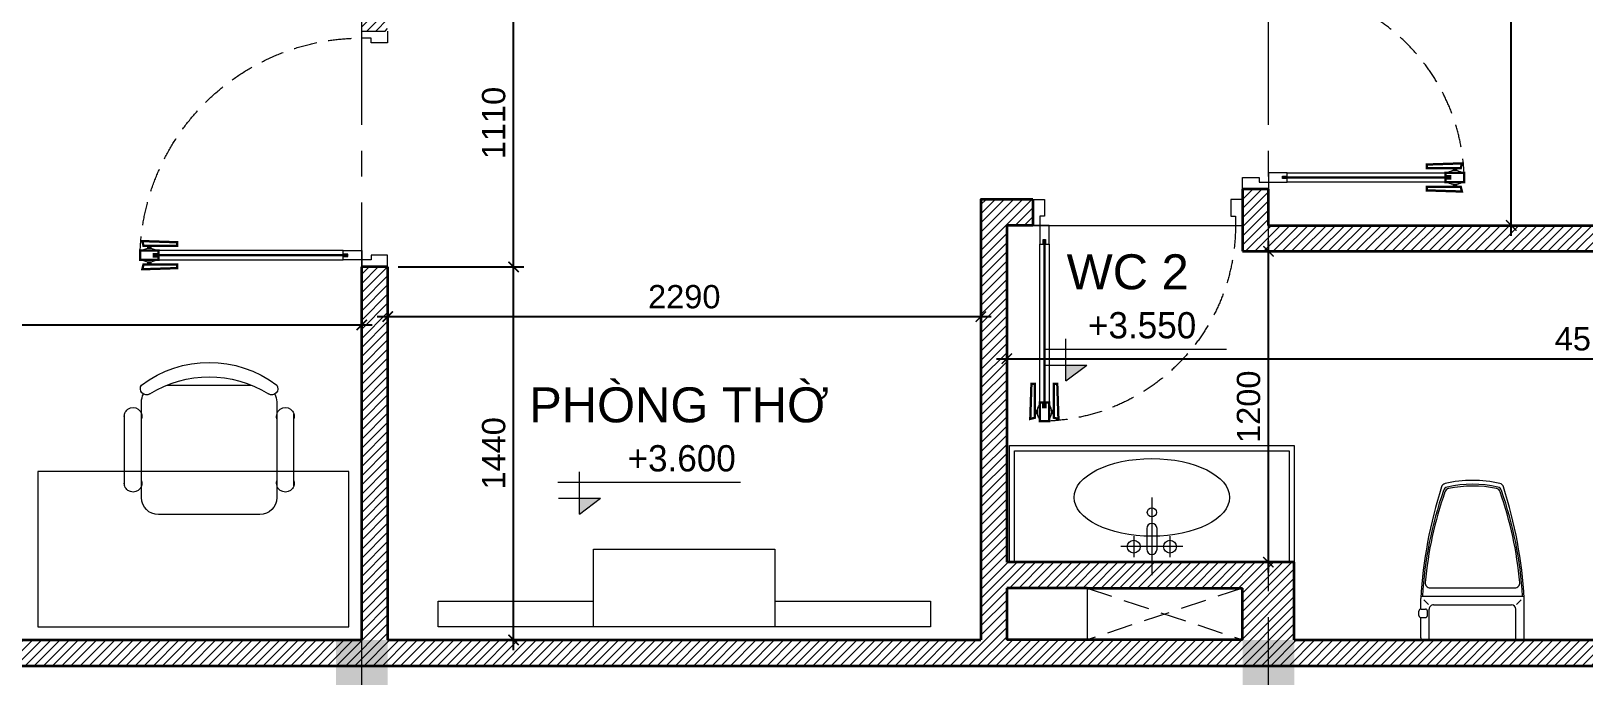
# Model space of a CAD drawing. Header units: inches. Extents: x 1198002 to 1275033, y 93432 to 197262.
# Drawn here: x 1251824 to 1257819, y 142065 to 144554 of the extents above; entities that cross this region are included whole.
import ezdxf

# ---------------------------------------------------------------- set-up
doc = ezdxf.new("R2010")
doc.units = ezdxf.units.IN
doc.header["$LTSCALE"] = 100
doc.header["$MEASUREMENT"] = 0
doc.header["$PDMODE"] = 35
doc.linetypes.add('CENTERX2', pattern=[4, 2.5, -0.5, 0.5, -0.5])
doc.linetypes.add('DASHEDX2', pattern=[1.5, 1, -0.5])
for name, color, linetype, lineweight in [('1', 1, 'Continuous', 18), ('183', 183, 'Continuous', 5), ('4', 4, 'Continuous', 35), ('8', 252, 'Continuous', 5), ('8CUA', 8, 'Continuous', 5), ('9GRID', 251, 'CENTERX2', 5), ('9HIDDEN', 251, 'DASHEDX2', 5), ('DIM', 135, 'Continuous', 9), ('TEXT', 7, 'Continuous', 18)]:
    doc.layers.add(name, color=color, linetype=linetype, lineweight=lineweight)
doc.layers.add('13COLUMB', color=13, linetype='Continuous')
doc.styles.add('CVN', font='VHELVEN.TTF')
doc.styles.add('OBAYASHI', font='ARIALN.TTF')
doc.styles.add('VSIMPLEX', font='VTIMESN.TTF')
doc.dimstyles.new('D100', dxfattribs={"dimscale": 100, "dimtxt": 1.8, "dimasz": 0.8, "dimexe": 0.8, "dimexo": 0.8, "dimgap": 0.6, "dimtad": 1, "dimdec": 0, "dimrnd": 5, "dimzin": 12, "dimdsep": 46, "dimtxsty": 'CVN', "dimblk1": 'ARCHTICK', "dimblk2": 'ARCHTICK', "dimsah": 1, "dimcen": 0.8, "dimdle": 0.8, "dimclrd": 256, "dimclre": 256, "dimclrt": 7, "dimadec": 0, "dimazin": 3, "dimtfac": 1, "dimtdec": 0, "dimtix": 1, "dimtmove": 2, "dimatfit": 3, "dimldrblk": 'ARCHTICK', "dimfxl": 1, "dimtolj": 1, "dimarcsym": 0})
doc.dimstyles.new('D70', dxfattribs={"dimscale": 50, "dimtxt": 1.8, "dimasz": 0.8, "dimexe": 0.8, "dimexo": 0.8, "dimgap": 0.6, "dimtad": 1, "dimdec": 0, "dimrnd": 5, "dimzin": 12, "dimdsep": 46, "dimtxsty": 'CVN', "dimblk1": 'ARCHTICK', "dimblk2": 'ARCHTICK', "dimsah": 1, "dimcen": 0.8, "dimdle": 0.8, "dimclrd": 256, "dimclre": 256, "dimclrt": 7, "dimadec": 0, "dimazin": 3, "dimtfac": 1, "dimtdec": 0, "dimtix": 1, "dimtmove": 2, "dimatfit": 3, "dimldrblk": 'ARCHTICK', "dimfxl": 1, "dimtolj": 1, "dimarcsym": 0})

# ---------------------------------------------------------------- blocks, each defined once
blk = doc.blocks.new('*U176')
for points in [[(30, 0), (0, 0), (0, 111.1), (50, 111.1), (50, 40), (30, 40)], [(981.1, 0), (1011.1, 0), (1011.1, 111.1), (961.1, 111.1), (961.1, 40), (981.1, 40)]]:
    blk.add_lwpolyline(points, close=True)
blk.add_lwpolyline([(55, -80), (70, -80), (70, 0), (30, 0), (30, -80), (45, -80), (45, -60), (55, -60), (55, -80)])
at = {"layer": '8CUA'}
for p, q in [((30, -871.1), (30, -80)), ((70, -80), (70, -871.1))]:
    blk.add_line(p, q, dxfattribs=at)
at = {"layer": '8CUA', "const_width": 10}
for points in [[(50, -891.1), (50, -60)], [(20.3, -906.1), (9.6, -906.1), (9.6, -916.1), (20.3, -916.1)], [(55, -871.1), (70, -871.1), (70, -951.1), (30, -951.1), (30, -871.1), (45, -871.1), (45, -891.1), (55, -891.1), (55, -871.1)], [(79.7, -906.1), (90.4, -906.1), (90.4, -916.1), (79.7, -916.1)]]:
    blk.add_lwpolyline(points, dxfattribs=at)
for points in [[(-10.4, -941.1), (9.6, -936.1), (9.6, -791.1), (-5.4, -791.1)], [(110.4, -941.1), (90.4, -936.1), (90.4, -791.1), (105.4, -791.1)]]:
    blk.add_lwpolyline(points, close=True, dxfattribs=at)
at = {"layer": '8CUA'}
for centre, start, end in [((70, -911.1), 143.1301, 216.8699), ((30, -911.1), 323.1301, 36.8699)]:
    blk.add_arc(centre, 50, start, end, dxfattribs=at)
at = {"layer": '9HIDDEN', "lineweight": 5}
blk.add_arc((30, 0), 951.1, 270, 0, dxfattribs=at)
blk = doc.blocks.new('*U177')
for points in [[(30, 0), (0, 0), (0, 111.1), (50, 111.1), (50, 40), (30, 40)], [(870, 0), (900, 0), (900, 111.1), (850, 111.1), (850, 40), (870, 40)]]:
    blk.add_lwpolyline(points, close=True)
blk.add_lwpolyline([(55, -80), (70, -80), (70, 0), (30, 0), (30, -80), (45, -80), (45, -60), (55, -60), (55, -80)])
at = {"layer": '8CUA'}
for p, q in [((30, -760), (30, -80)), ((70, -80), (70, -760))]:
    blk.add_line(p, q, dxfattribs=at)
at = {"layer": '8CUA', "const_width": 10}
for points in [[(50, -780), (50, -60)], [(20.3, -795), (9.6, -795), (9.6, -805), (20.3, -805)], [(55, -760), (70, -760), (70, -840), (30, -840), (30, -760), (45, -760), (45, -780), (55, -780), (55, -760)], [(79.7, -795), (90.4, -795), (90.4, -805), (79.7, -805)]]:
    blk.add_lwpolyline(points, dxfattribs=at)
for points in [[(-10.4, -830), (9.6, -825), (9.6, -680), (-5.4, -680)], [(110.4, -830), (90.4, -825), (90.4, -680), (105.4, -680)]]:
    blk.add_lwpolyline(points, close=True, dxfattribs=at)
at = {"layer": '8CUA'}
for centre, start, end in [((70, -800), 143.1301, 216.8699), ((30, -800), 323.1301, 36.8699)]:
    blk.add_arc(centre, 50, start, end, dxfattribs=at)
at = {"layer": '9HIDDEN', "lineweight": 5}
blk.add_arc((30, 0), 840, 270, 0, dxfattribs=at)
blk = doc.blocks.new('SITWC')
at = {"linetype": 'Continuous'}
for p, q in [((227.5, 0), (-227.5, 0)), ((-198.5, 0), (-198.5, -141)), ((198.5, 0), (198.5, -141)), ((-237.5, -10), (-237.5, -190)), ((237.5, -10), (237.5, -102.5)), ((206.5, -111.5), (206.5, -132.5)), ((236.5, -102.5), (215.5, -102.5)), ((236.5, -141.5), (215.5, -141.5)), ((237.5, -141.5), (237.5, -190)), ((245.5, -111.5), (245.5, -132.5)), ((227.5, -200), (-227.5, -200)), ((-202, -163), (-223.3, -184.3)), ((178.5, -161), (-178.5, -161)), ((202, -163), (223.3, -184.3)), ((194.4, -239), (-194.4, -239))]:
    blk.add_line(p, q, dxfattribs=at)
for centre, radius, start, end in [((-227.5, -10), 10, 90, 180), ((227.5, -10), 10, 0, 90), ((-178.5, -141), 20, 180, 270), ((178.5, -141), 20, 270, 0), ((215.5, -111.5), 9, 90, 180), ((215.5, -132.5), 9, 180, 270), ((236.5, -111.5), 9, 0, 90), ((236.5, -132.5), 9, 270, 0), ((-227.5, -190), 10, 180, 270), ((1883.4, -60.3), 2124.8, 183.50064, 197.55948), ((1531.1, -102.9), 1762.8, 183.15434, 199.29944), ((-1531.1, -102.9), 1762.8, 340.70056, 356.84566), ((-1883.3, -60.3), 2124.7, 342.44358, 356.49928), ((227.5, -190), 10, 270, 0), ((-194.4, -261.5), 22.5, 90, 184.62462), ((1485.5, -110.2), 1709.2, 185.14071, 199.43555), ((-1485.2, -110.2), 1708.9, 340.57233, 354.85901), ((194.4, -261.5), 22.5, 355.37538, 90), ((-120.8, -695.1), 22.5, 196.12732, 256.96222), ((-111.2, -678.7), 22.5, 197.65536, 257.50587), ((-104.9, -672.1), 22.5, 197.53604, 258.26265), ((0, -177), 536.4, 257.50587, 282.49413), ((-0.7, -170.6), 534.7, 258.26265, 281.89951), ((104.9, -671.8), 22.5, 281.89951, 342.47235), ((111.2, -678.7), 22.5, 282.49413, 342.34464), ((120.9, -694.9), 22.5, 283.10059, 343.87585), ((-0.3, -174.4), 556.9, 256.96222, 283.10059)]:
    blk.add_arc(centre, radius, start, end, dxfattribs=at)
blk = doc.blocks.new('ghe02')
for p, q in [((161.7, 500), (-161.7, 500)), ((-260.9, 434.8), (-260.9, 65.2)), ((260.9, 65.2), (260.9, 434.8)), ((-327, 111.4), (-327, 388.6)), ((326.1, 111.4), (326.1, 388.6)), ((-195.7, 0), (195.7, 0))]:
    blk.add_line(p, q)
for centre, radius, start, end in [((0, 152.2), 434.8, 53.1301, 126.8699), ((-241.7, 485.8), 23.8, 143.30994, 302.02741), ((0, 104.9), 427, 57.57575, 122.42425), ((241.7, 485.8), 23.8, 237.97259, 36.69006), ((-195.7, 434.8), 65.2, 152.41556, 180), ((195.7, 434.8), 65.2, 0, 27.58444), ((-294.4, 379.1), 34, 343.7398, 196.2602), ((293.5, 379.1), 34, 343.7398, 196.2602), ((-294.4, 120.9), 34, 163.7398, 16.2602), ((293.5, 120.9), 34, 163.7398, 16.2602), ((-195.7, 65.2), 65.2, 180, 270), ((195.7, 65.2), 65.2, 270, 0)]:
    blk.add_arc(centre, radius, start, end)
blk = doc.blocks.new('*U188')
for points in [[(-870, 0), (-900, 0), (-900, 111.1), (-850, 111.1), (-850, 40), (-870, 40)], [(-30, 0), (0, 0), (0, 111.1), (-50, 111.1), (-50, 40), (-30, 40)]]:
    blk.add_lwpolyline(points, close=True)
blk.add_lwpolyline([(-55, -80), (-70, -80), (-70, 0), (-30, 0), (-30, -80), (-45, -80), (-45, -60), (-55, -60), (-55, -80)])
at = {"layer": '8CUA'}
for p, q in [((-70, -80), (-70, -760)), ((-30, -760), (-30, -80))]:
    blk.add_line(p, q, dxfattribs=at)
at = {"layer": '8CUA', "const_width": 10}
for points in [[(-50, -780), (-50, -60)], [(-79.7, -795), (-90.4, -795), (-90.4, -805), (-79.7, -805)], [(-55, -760), (-70, -760), (-70, -840), (-30, -840), (-30, -760), (-45, -760), (-45, -780), (-55, -780), (-55, -760)], [(-20.3, -795), (-9.6, -795), (-9.6, -805), (-20.3, -805)]]:
    blk.add_lwpolyline(points, dxfattribs=at)
for points in [[(-110.4, -830), (-90.4, -825), (-90.4, -680), (-105.4, -680)], [(10.4, -830), (-9.6, -825), (-9.6, -680), (5.4, -680)]]:
    blk.add_lwpolyline(points, close=True, dxfattribs=at)
at = {"layer": '8CUA'}
for centre, start, end in [((-30, -800), 143.1301, 216.8699), ((-70, -800), 323.1301, 36.8699)]:
    blk.add_arc(centre, 50, start, end, dxfattribs=at)
at = {"layer": '9HIDDEN', "lineweight": 5}
blk.add_arc((-30, 0), 840, 180, 270, dxfattribs=at)
blk = doc.blocks.new('ttucx')
at = {"layer": '9GRID', "ltscale": 2}
for p, q in [((1253101, 157774.6), (1253101, 167806.9)), ((1256601, 157774.6), (1256601, 167806.9))]:
    blk.add_line(p, q, dxfattribs=at)
blk.add_lwpolyline([(1243179, 160486.5), (1264296.3, 160486.5)], dxfattribs=at)
blk = doc.blocks.new('cos')
for p, q in [((1527, 300), (-205, 300)), ((0, 0), (0, 400)), ((-200, 150), (200, 150)), ((0, 0), (200, 150))]:
    blk.add_line(p, q)
blk.add_solid([(0, 150), (0, 0), (200, 150)])
at = {"color": 3, "style": 'VSIMPLEX', "text_generation_flag": 6}
blk.add_attdef('COS-VER', (93, 405), '', height=250, rotation=180, dxfattribs=at)
blk = doc.blocks.new('_ARCHTICK')
at = {"color": 0, "linetype": 'ByBlock', "const_width": 0.15}
blk.add_lwpolyline([(-0.5, -0.5), (0.5, 0.5)], dxfattribs=at)
blk = doc.blocks.new('*D252')
at = {"layer": 'Defpoints', "color": 0, "transparency": 16777216}
for p in [(1249101, 142877), (1253101, 141797), (1253101, 140958.5)]:
    blk.add_point(p, dxfattribs=at)
at = {"layer": 'DIM', "lineweight": -2, "transparency": 16777216}
for p, q in [((1249101, 142797), (1249101, 140878.5)), ((1253101, 141717), (1253101, 140878.5)), ((1249021, 140958.5), (1253181, 140958.5))]:
    blk.add_line(p, q, dxfattribs=at)
at = {"layer": 'DIM', "lineweight": -2, "transparency": 16777216, "xscale": 80, "yscale": 80, "zscale": 80, "rotation": 180}
blk.add_blockref('_ARCHTICK', (1249101, 140958.5), dxfattribs=at)
at = {"layer": 'DIM', "lineweight": -2, "transparency": 16777216, "xscale": 80, "yscale": 80, "zscale": 80}
blk.add_blockref('_ARCHTICK', (1253101, 140958.5), dxfattribs=at)
at = {"layer": 'DIM', "color": 7, "transparency": 16777216, "insert": (1251101, 141111), "char_height": 180, "attachment_point": 5, "style": 'CVN'}
blk.add_mtext('\\A1;4000', dxfattribs=at)
blk = doc.blocks.new('*D296')
at = {"layer": 'Defpoints', "color": 0, "transparency": 16777216}
for p in [(1253101, 143419.5), (1249201, 143069), (1253101, 143069)]:
    blk.add_point(p, dxfattribs=at)
at = {"layer": 'DIM', "lineweight": -2, "transparency": 16777216}
for p, q in [((1249201, 143109), (1249201, 143459.5)), ((1253101, 143109), (1253101, 143459.5)), ((1249161, 143419.5), (1253141, 143419.5))]:
    blk.add_line(p, q, dxfattribs=at)
at = {"layer": 'DIM', "lineweight": -2, "transparency": 16777216, "xscale": 40, "yscale": 40, "zscale": 40, "rotation": 180}
blk.add_blockref('_ARCHTICK', (1249201, 143419.5), dxfattribs=at)
at = {"layer": 'DIM', "lineweight": -2, "transparency": 16777216, "xscale": 40, "yscale": 40, "zscale": 40}
blk.add_blockref('_ARCHTICK', (1253101, 143419.5), dxfattribs=at)
at = {"layer": 'DIM', "color": 7, "transparency": 16777216, "insert": (1251151, 143495.8), "char_height": 90, "attachment_point": 5, "style": 'CVN'}
blk.add_mtext('\\A1;3900', dxfattribs=at)
blk = doc.blocks.new('*D301')
at = {"layer": 'Defpoints', "color": 0, "transparency": 16777216}
for p in [(1255491, 143451.5), (1253201, 143394), (1255491, 143394)]:
    blk.add_point(p, dxfattribs=at)
at = {"layer": 'DIM', "lineweight": -2, "transparency": 16777216}
for p, q in [((1253161, 143451.5), (1255531, 143451.5)), ((1253201, 143434), (1253201, 143491.5)), ((1255491, 143434), (1255491, 143491.5))]:
    blk.add_line(p, q, dxfattribs=at)
at = {"layer": 'DIM', "lineweight": -2, "transparency": 16777216, "xscale": 40, "yscale": 40, "zscale": 40, "rotation": 180}
blk.add_blockref('_ARCHTICK', (1253201, 143451.5), dxfattribs=at)
at = {"layer": 'DIM', "lineweight": -2, "transparency": 16777216, "xscale": 40, "yscale": 40, "zscale": 40}
blk.add_blockref('_ARCHTICK', (1255491, 143451.5), dxfattribs=at)
at = {"layer": 'DIM', "color": 7, "transparency": 16777216, "insert": (1254346, 143527.8), "char_height": 90, "attachment_point": 5, "style": 'CVN'}
blk.add_mtext('\\A1;2290', dxfattribs=at)
blk = doc.blocks.new('*D302')
at = {"layer": 'Defpoints', "color": 0, "transparency": 16777216}
for p in [(1253201, 143643.6), (1253687, 143643.6), (1253826, 142203.6)]:
    blk.add_point(p, dxfattribs=at)
at = {"layer": 'DIM', "lineweight": -2, "transparency": 16777216}
for p, q in [((1253241, 143643.6), (1253727, 143643.6)), ((1253687, 142163.6), (1253687, 143683.6)), ((1253786, 142203.6), (1253647, 142203.6))]:
    blk.add_line(p, q, dxfattribs=at)
at = {"layer": 'DIM', "lineweight": -2, "transparency": 16777216, "xscale": 40, "yscale": 40, "zscale": 40}
for p, rotation in [((1253687, 143643.6), 90), ((1253687, 142203.6), 270)]:
    blk.add_blockref('_ARCHTICK', p, dxfattribs=dict(at, rotation=rotation))
at = {"layer": 'DIM', "color": 7, "transparency": 16777216, "insert": (1253610.7, 142923.6), "char_height": 90, "attachment_point": 5, "rotation": 90, "style": 'CVN'}
blk.add_mtext('\\A1;1440', dxfattribs=at)
blk = doc.blocks.new('*D303')
at = {"layer": 'Defpoints', "color": 0, "transparency": 16777216}
for p in [(1253687, 144753.6), (1253831, 144753.6), (1253201, 143643.6)]:
    blk.add_point(p, dxfattribs=at)
at = {"layer": 'DIM', "lineweight": -2, "transparency": 16777216}
for p, q in [((1253687, 143603.6), (1253687, 144793.6)), ((1253791, 144753.6), (1253647, 144753.6)), ((1253241, 143643.6), (1253727, 143643.6))]:
    blk.add_line(p, q, dxfattribs=at)
at = {"layer": 'DIM', "lineweight": -2, "transparency": 16777216, "xscale": 40, "yscale": 40, "zscale": 40}
for p, rotation in [((1253687, 144753.6), 90), ((1253687, 143643.6), 270)]:
    blk.add_blockref('_ARCHTICK', p, dxfattribs=dict(at, rotation=rotation))
at = {"layer": 'DIM', "color": 7, "transparency": 16777216, "insert": (1253610.7, 144198.6), "char_height": 90, "attachment_point": 5, "rotation": 90, "style": 'CVN'}
blk.add_mtext('\\A1;1110', dxfattribs=at)
blk = doc.blocks.new('*D305')
at = {"layer": 'Defpoints', "color": 0, "transparency": 16777216}
for p in [(1257538.5, 147003.6), (1257606, 147003.6), (1257606, 143803.6)]:
    blk.add_point(p, dxfattribs=at)
at = {"layer": 'DIM', "lineweight": -2, "transparency": 16777216}
for p, q in [((1257566, 147003.6), (1257498.5, 147003.6)), ((1257538.5, 143763.6), (1257538.5, 147043.6)), ((1257566, 143803.6), (1257498.5, 143803.6))]:
    blk.add_line(p, q, dxfattribs=at)
at = {"layer": 'DIM', "lineweight": -2, "transparency": 16777216, "xscale": 40, "yscale": 40, "zscale": 40}
for p, rotation in [((1257538.5, 147003.6), 90), ((1257538.5, 143803.6), 270)]:
    blk.add_blockref('_ARCHTICK', p, dxfattribs=dict(at, rotation=rotation))
at = {"layer": 'DIM', "color": 7, "transparency": 16777216, "insert": (1257462.2, 145403.6), "char_height": 90, "attachment_point": 5, "rotation": 90, "style": 'CVN'}
blk.add_mtext('\\A1;3200', dxfattribs=at)
blk = doc.blocks.new('*D306')
at = {"layer": 'Defpoints', "color": 0, "transparency": 16777216}
for p in [(1260101, 143289), (1255591, 143245.5), (1260101, 143245.5)]:
    blk.add_point(p, dxfattribs=at)
at = {"layer": 'DIM', "lineweight": -2, "transparency": 16777216}
for p, q in [((1255551, 143289), (1260141, 143289)), ((1255591, 143285.5), (1255591, 143329)), ((1260101, 143285.5), (1260101, 143329))]:
    blk.add_line(p, q, dxfattribs=at)
at = {"layer": 'DIM', "lineweight": -2, "transparency": 16777216, "xscale": 40, "yscale": 40, "zscale": 40, "rotation": 180}
blk.add_blockref('_ARCHTICK', (1255591, 143289), dxfattribs=at)
at = {"layer": 'DIM', "lineweight": -2, "transparency": 16777216, "xscale": 40, "yscale": 40, "zscale": 40}
blk.add_blockref('_ARCHTICK', (1260101, 143289), dxfattribs=at)
at = {"layer": 'DIM', "color": 7, "transparency": 16777216, "insert": (1257846, 143365.3), "char_height": 90, "attachment_point": 5, "style": 'CVN'}
blk.add_mtext('\\A1;4510', dxfattribs=at)
blk = doc.blocks.new('*D308')
at = {"layer": 'Defpoints', "color": 0, "transparency": 16777216}
for p in [(1256601, 143703.6), (1256701, 143703.6), (1256681, 142503.6)]:
    blk.add_point(p, dxfattribs=at)
at = {"layer": 'DIM', "lineweight": -2, "transparency": 16777216}
for p, q in [((1256661, 143703.6), (1256561, 143703.6)), ((1256601, 142463.6), (1256601, 143743.6)), ((1256641, 142503.6), (1256561, 142503.6))]:
    blk.add_line(p, q, dxfattribs=at)
at = {"layer": 'DIM', "lineweight": -2, "transparency": 16777216, "xscale": 40, "yscale": 40, "zscale": 40}
for p, rotation in [((1256601, 143703.6), 90), ((1256601, 142503.6), 270)]:
    blk.add_blockref('_ARCHTICK', p, dxfattribs=dict(at, rotation=rotation))
at = {"layer": 'DIM', "color": 7, "transparency": 16777216, "insert": (1256524.7, 143103.6), "char_height": 90, "attachment_point": 5, "rotation": 90, "style": 'CVN'}
blk.add_mtext('\\A1;1200', dxfattribs=at)

msp = doc.modelspace()

# ---------------------------------------------------------------- hatches: boundary and pattern name
at = {"layer": '8'}
h = msp.add_hatch(dxfattribs=at)
h.set_pattern_fill('ANSI31', color=256, scale=200)
h.paths.add_polyline_path([(1260201, 143103.6), (1260101, 143103.6), (1260101, 142503.6), (1259301, 142503.6), (1259301, 142203.6), (1256701, 142203.6), (1256701, 142503.6), (1255591, 142503.6), (1255591, 143803.6), (1255691, 143803.6), (1255691, 143903.6), (1255491, 143903.6), (1255491, 142203.6), (1253201, 142203.6), (1253201, 143643.6), (1253101, 143643.6), (1253101, 142203.6), (1249201, 142203.6), (1249201, 143203.6), (1249101, 143203.6), (1249101, 142103.6), (1260201, 142103.6)])
h.paths.add_polyline_path([(1255591, 142203.6), (1255591, 142403.6), (1255901, 142403.6), (1256501, 142403.6), (1256501, 142203.6), (1255901, 142203.6)], flags=16)
h.paths.add_polyline_path([(1259401, 142203.6), (1259401, 142403.6), (1260001, 142403.6), (1260001, 142203.6)], flags=16)
h.paths.add_polyline_path([(1260201, 143803.6), (1260101, 143803.6), (1256601, 143803.6), (1256601, 143943.6), (1256501, 143943.6), (1256501, 143703.6), (1256701, 143703.6), (1260101, 143703.6), (1260201, 143703.6)])
h.paths.add_polyline_path([(1260201, 147103.6), (1249101, 147103.6), (1248301, 147103.6), (1248301, 147003.6), (1249101, 147003.6), (1249201, 147003.6), (1253101, 147003.6), (1253101, 144553.6), (1253201, 144553.6), (1253201, 147003.6), (1256501, 147003.6), (1256501, 144753.6), (1256601, 144753.6), (1256601, 147003.6), (1260101, 147003.6), (1260101, 145003.6), (1260201, 145003.6)])
h.paths.add_polyline_path([(1249201, 143803.6), (1249101, 143803.6), (1249101, 143603.6), (1249201, 143603.6)], flags=17)

# ---------------------------------------------------------------- linework, layer by layer
at = {"layer": '1'}
for points in [[(1255691, 143803.6), (1256501, 143803.6)], [(1255901, 142403.6), (1255901, 142203.6)]]:
    msp.add_lwpolyline(points, dxfattribs=at)
at = {"layer": '13COLUMB'}
for points in [[(1253201, 142003.6), (1253201, 142203.6), (1253001, 142003.6), (1253001, 142203.6)], [(1256701, 142003.6), (1256701, 142203.6), (1256501, 142003.6), (1256501, 142203.6)]]:
    msp.add_solid(points, dxfattribs=at)
at = {"layer": '183'}
for points in [[(1255601, 142503.6), (1255601, 142953.6), (1256701, 142953.6), (1256701, 142503.6)], [(1254696, 142353.6), (1255296, 142353.6), (1255296, 142253.6), (1253396, 142253.6), (1253396, 142353.6), (1253996, 142353.6)]]:
    msp.add_lwpolyline(points, dxfattribs=at)
for points in [[(1251851, 142253.6), (1253051, 142253.6), (1253051, 142853.6), (1251851, 142853.6)], [(1253996, 142553.6), (1254696, 142553.6), (1254696, 142253.6), (1253996, 142253.6)]]:
    msp.add_lwpolyline(points, close=True, dxfattribs=at)
msp.add_ellipse((1256151, 142753.6), major_axis=(-300, 0), ratio=0.5, start_param=1.570796326794899, end_param=7.853981633974485, dxfattribs=at)
at = {"layer": '4'}
for points in [[(1256601, 143943.6), (1256501, 143943.6)], [(1256501, 143943.6), (1256501, 143703.6)], [(1256601, 143803.6), (1256601, 143943.6)], [(1255691, 143903.6), (1255491, 143903.6), (1255491, 142203.6)], [(1255691, 143903.6), (1255691, 143803.6)], [(1255691, 143803.6), (1255591, 143803.6), (1255591, 142503.6)], [(1256601, 143803.6), (1260101, 143803.6)], [(1256501, 143703.6), (1256701, 143703.6)], [(1256701, 143703.6), (1260101, 143703.6)], [(1253201, 143643.6), (1253101, 143643.6)], [(1253101, 142203.6), (1253101, 143643.6)], [(1253201, 143643.6), (1253201, 142203.6)], [(1249101, 143203.6), (1249101, 142103.6), (1260201, 142103.6), (1260201, 143103.6)], [(1249201, 143203.6), (1249201, 142203.6), (1253101, 142203.6)], [(1256701, 142503.6), (1255591, 142503.6)], [(1256701, 142203.6), (1256701, 142503.6)], [(1255901, 142403.6), (1255591, 142403.6)], [(1255591, 142403.6), (1255591, 142203.6)], [(1255901, 142403.6), (1256501, 142403.6)], [(1256501, 142203.6), (1256501, 142403.6)], [(1253201, 142203.6), (1255491, 142203.6)], [(1255901, 142203.6), (1255591, 142203.6)], [(1256501, 142203.6), (1255901, 142203.6)], [(1256701, 142203.6), (1259301, 142203.6)]]:
    msp.add_lwpolyline(points, dxfattribs=at)
at = {"layer": '8'}
for p, q in [((1256131, 142633.6), (1256131, 142553.6)), ((1256171, 142553.6), (1256171, 142633.6))]:
    msp.add_line(p, q, dxfattribs=at)
for points in [[(1255621, 142503.6), (1255621, 142933.6), (1256681, 142933.6), (1256681, 142503.6)], [(1256151, 142753.6), (1256151, 142453.6)], [(1256271, 142563.6), (1256031, 142563.6)], [(1256081, 142603.6), (1256081, 142523.6)], [(1256221, 142603.6), (1256221, 142523.6)]]:
    msp.add_lwpolyline(points, dxfattribs=at)
for centre, radius in [((1256151, 142695.9), 17.5), ((1256081, 142563.6), 25), ((1256221, 142563.6), 25)]:
    msp.add_circle(centre, radius, dxfattribs=at)
for centre, start, end in [((1256151, 142633.6), 0, 180), ((1256151, 142553.6), 180, 0)]:
    msp.add_arc(centre, 20, start, end, dxfattribs=at)
at = {"layer": '9HIDDEN'}
for points in [[(1256501, 142403.6), (1255901, 142203.6)], [(1255901, 142403.6), (1256501, 142203.6)]]:
    msp.add_lwpolyline(points, dxfattribs=at)

# ---------------------------------------------------------------- block references
at = {"layer": '183', "xscale": -1}
msp.add_blockref('ghe02', (1252511.8, 142687.5), dxfattribs=at)
at = {"layer": '183', "xscale": 0.8421052638441342, "yscale": 0.8421052638441342, "zscale": 0.8421052638441342, "rotation": 180}
msp.add_blockref('SITWC', (1257388.8, 142203.6), dxfattribs=at)
at = {"layer": '9GRID'}
msp.add_blockref('ttucx', (0, -18382.9), dxfattribs=at)
at = {"layer": '9HIDDEN', "yscale": 0.8999976050108671, "zscale": 0.8999976050108671}
for name, p, xscale, rotation in [('*U177', (1256601, 143943.6), 0.8999976050108671, 90.00000000000001), ('*U176', (1253101, 143643.6), -0.8999976050108671, 270)]:
    msp.add_blockref(name, p, dxfattribs=dict(at, xscale=xscale, rotation=rotation))
at = {"layer": '9HIDDEN', "xscale": -0.8999976050108671, "yscale": 0.8999976050108671, "zscale": 0.8999976050108671}
msp.add_blockref('*U188', (1255691, 143803.6), dxfattribs=at)
at = {"layer": 'TEXT'}
ref = msp.add_blockref('cos', (1255818.4, 143203), dxfattribs=dict(at, xscale=0.4065874345638741, yscale=0.4065874345638741, zscale=0.4065874345638741, rotation=0.0002481631948920933))
ref.add_attrib('COS-VER', '+3.550', (1255904.5, 143367.6), dxfattribs={"layer": '0', "color": 3, "height": 101.25, "rotation": 180.00025, "style": 'VSIMPLEX', "text_generation_flag": 6})
ref = msp.add_blockref('cos', (1253941.9, 142689.5), dxfattribs=dict(at, xscale=0.4065874345638741, yscale=0.4065874345638741, zscale=0.4065874345638741, rotation=0.0002481631948920933))
ref.add_attrib('COS-VER', '+3.600', (1254127.1, 142854.1), dxfattribs={"layer": '0', "color": 3, "height": 101.25, "rotation": 180.00025, "style": 'VSIMPLEX', "text_generation_flag": 6})

# ---------------------------------------------------------------- texts
at = {"layer": 'TEXT', "char_height": 135, "attachment_point": 7, "style": 'OBAYASHI'}
for s, insert in [('{\\fArial|b0|i0|c0|p34;WC 2}', (1255822, 143555)), ('{\\fArial|b0|i0|c0|p34;PHÒNG THỜ}', (1253747.5, 143041.5))]:
    msp.add_mtext_dynamic_manual_height_columns(s, width=4193.67, gutter_width=1, heights=[0], dxfattribs=dict(at, insert=insert))

# ---------------------------------------------------------------- dimensions: what is measured, and where the dimension line sits
at = {"layer": 'DIM'}
for base, p1, p2, picture, middle in [((1257538.5, 147003.6), (1257606, 143803.6), (1257606, 147003.6), '*D305', (1257462.2, 145403.6)), ((1253687, 144753.6), (1253201, 143643.6), (1253831, 144753.6), '*D303', (1253610.7, 144198.6)), ((1256601, 143703.6), (1256681, 142503.6), (1256701, 143703.6), '*D308', (1256524.7, 143103.6)), ((1253687, 143643.6), (1253826, 142203.6), (1253201, 143643.6), '*D302', (1253610.7, 142923.6))]:
    dim = msp.add_linear_dim(base=base, p1=p1, p2=p2, angle=90, dimstyle='D70', dxfattribs=at)
    dim.commit()
    dim.dimension.update_dxf_attribs({"geometry": picture, "text_midpoint": middle})
for base, p1, p2, dimstyle, picture, middle in [((1255491, 143451.5), (1253201, 143394), (1255491, 143394), 'D70', '*D301', (1254346, 143527.8)), ((1253101, 143419.5), (1249201, 143069), (1253101, 143069), 'D70', '*D296', (1251151, 143495.8)), ((1260101, 143289), (1255591, 143245.5), (1260101, 143245.5), 'D70', '*D306', (1257846, 143365.3)), ((1253101, 140958.5), (1249101, 142877), (1253101, 141797), 'D100', '*D252', (1251101, 141111))]:
    dim = msp.add_linear_dim(base=base, p1=p1, p2=p2, dimstyle=dimstyle, dxfattribs=at)
    dim.commit()
    dim.dimension.update_dxf_attribs({"geometry": picture, "text_midpoint": middle})

doc.saveas('drawing.dxf')
